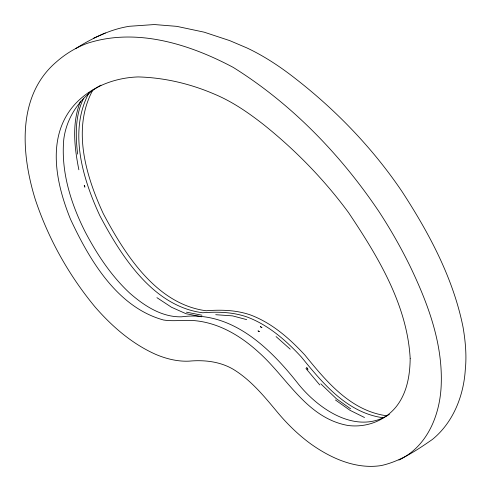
<?xml version="1.0" encoding="UTF-8"?>
<svg xmlns="http://www.w3.org/2000/svg" width="491" height="491" viewBox="0 0 491 491"><rect width="100%" height="100%" fill="white"/><g stroke="black" fill="none" stroke-linecap="round" stroke-linejoin="round"><path stroke-width="0.74" d="M89.031 92.738C68.366 131.367 82.641 178.466 99.826 215.659C121.345 256.228 152.879 306.255 202.691 312.767C217.722 311.607 232.998 311.994 247.354 317.094C268.638 325.159 286.038 340.478 301.327 356.963C322.673 383.201 346.793 412.452 382.458 417.669L383.95 417.638M92.817 90.062C71.735 128.967 85.962 176.116 103.294 213.653C124.812 254.228 156.353 304.248 206.165 310.76C221.189 309.606 236.466 309.993 250.821 315.087C272.106 323.158 289.512 338.471 304.794 354.962C326.147 381.2 350.267 410.451 385.926 415.668L387.417 415.632M80.592 101.072C71.618 122.842 74.368 147.257 78.867 169.776M83.697 98.194C75.019 115.367 75.436 135.43 77.633 154.094M389.357 414.349C357.19 435.357 319.469 409.881 298.774 384.539C270.547 348.463 231.599 310.067 181.492 316.824C161.742 317.309 144.127 305.721 129.802 293.176C111.199 275.881 97.04 254.393 85.274 232.034C70.827 203.489 60.743 171.451 63.805 139.143C66.708 116.496 81.07 96.162 100.956 85.17M398.888 460.079C428.017 446.19 440.63 413.545 441.274 382.937C442.397 341.988 427.581 302.781 410.163 266.41A296.447 171.156 60 0 0 379.279 212.063C340.883 154.886 291.795 103.969 233.194 67.377C189.262 44.012 136.179 27.33 87.11 43.386A296.447 171.156 60 0 0 56.226 62.069C16.596 95.966 21.285 154.088 35.205 199.186C48.253 238.546 68.82 275.328 95.291 307.219C112.12 326.515 131.932 343.725 155.469 354.269A136.786 78.971 60 0 0 189.317 361.13C204.305 359.768 220.017 361.529 233.194 369.257C250.797 379.948 264.06 396.157 277.071 411.796A136.786 78.971 60 0 0 310.92 444.024C331.081 458.349 355.852 469.445 381.09 465.591C400.177 461.442 416.613 450.376 432.43 439.42C453.168 422.512 463.608 395.998 465.29 369.797C466.763 355.674 465.45 341.405 463.099 327.448C453.328 278.287 429.128 233.2 402.031 191.539C372.865 148.417 336.396 110.457 295.324 78.535C280.318 66.758 264.33 56.158 247.059 47.995L229.659 40.593L204.17 32.173L176.797 26.354L154.383 24.55L129.421 26.275C110.107 29.307 92.296 38.212 75.853 48.462M105.362 32.977L93.689 38.188M215.727 314.706L232.544 315.879L246.691 319.623M201.678 316.787L185.972 313.7L171.469 307.231L156.911 297.656M186.445 312.166L201.948 315.21M364.518 417.516L349.966 410.286L335.463 400.005M350.648 408.843L336.317 398.692L320.819 383.827M276.065 336.58L290.212 349.175M305.936 368.502L319.77 384.956M410.169 358.301C410.028 375.394 406.959 393.383 395.93 407.039C384.453 421.045 366.004 427.784 348.15 425.507C306.936 418.215 287.597 378.199 259.064 352.624C241.431 336.433 219.876 323.256 195.633 320.746C184.941 319.555 174.244 321.679 163.577 320.015C117.22 307.366 89.46 259.917 70.459 219.127C56.367 184.321 46.455 139.364 72.251 107.357C88.312 87.852 113.274 77.75 138.18 76.927C164.442 77.627 190.348 83.765 214.444 94.149C232.231 101.551 248.17 112.549 263.286 124.352C295.361 149.951 324.226 179.571 348.561 212.628C377.782 256.333 407.113 304.463 410.169 358.301M260.457 326.386L261.009 327.166L261.875 327.356L261.009 327.166L260.457 326.386M306.74 367.691L307.869 369.244L306.74 367.691M84.875 187.028L84.262 185.561L84.875 187.028M259.002 331.431L258.002 330.866L259.26 331.634L259.002 331.431"/></g></svg>
